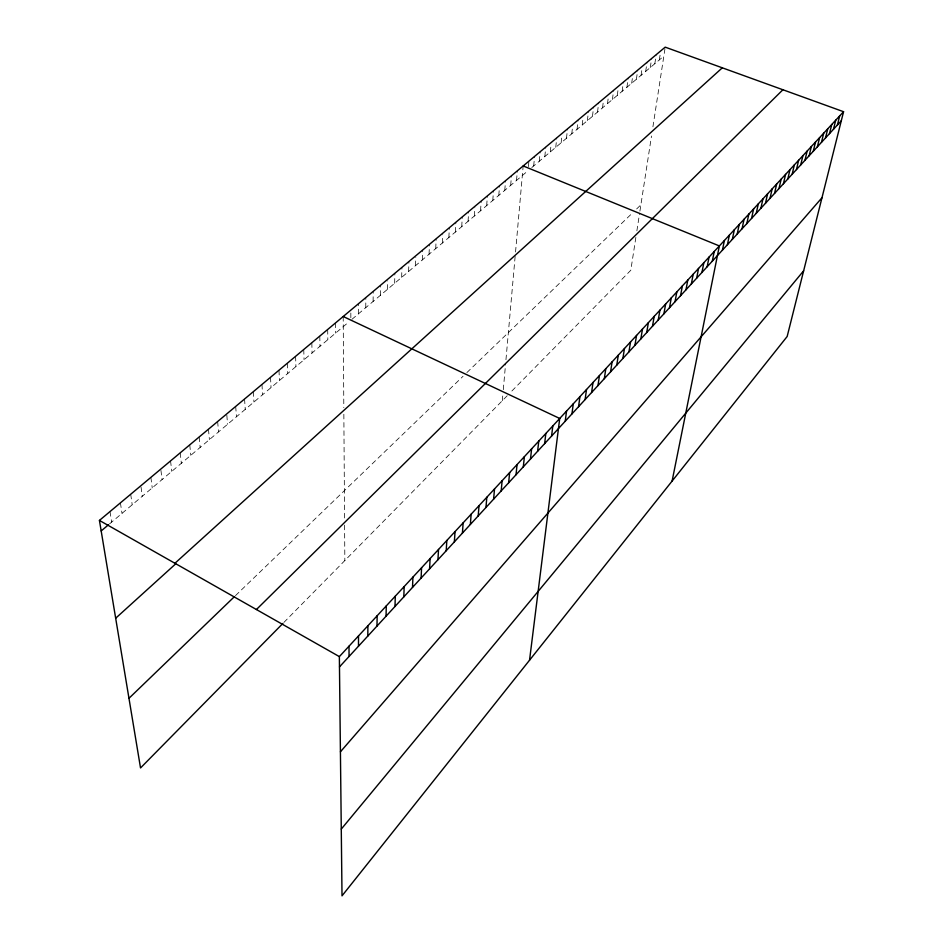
<?xml version="1.0" encoding="UTF-8"?>
<svg xmlns="http://www.w3.org/2000/svg" width="943" height="943" viewBox="0 0 943 943"><rect width="100%" height="100%" fill="white"/><g stroke="black" fill="none" stroke-linecap="round" stroke-linejoin="round"><path stroke-width="0.71" stroke-dasharray="4.71 3.54" d="M358.352 313.913L358.364 303.823M365.766 307.654L365.825 297.587M373.11 301.465L373.204 291.411M380.359 295.336L380.512 285.305M387.538 289.277L387.703 280.696M394.646 283.289L394.869 273.293M401.671 277.36L401.93 267.376M408.625 271.49L408.932 261.529M415.509 265.678L415.792 257.168M422.311 259.938L422.688 250.025M429.053 254.245L429.466 244.355M435.725 248.622L436.161 238.744M442.326 243.046L442.727 234.607M448.856 237.542L449.363 227.711M455.316 232.084L455.858 222.265M461.716 226.685L462.294 216.89M468.058 221.334L468.659 211.562M474.329 216.041L474.871 207.684M480.541 210.796L481.201 201.071M486.682 205.609L487.378 195.908M492.776 200.47L493.495 190.792M498.8 195.39L499.542 185.724M504.764 190.356L505.542 180.714M510.682 185.37L511.483 175.74M516.528 180.431L517.353 170.824M502.313 400.704L502.961 393.396M503.291 389.718L505.613 363.538M505.955 359.719L515.149 256.307M515.538 251.993L523.176 165.956M528.41 166.628L528.905 161.17M533.679 165.956L534.587 156.42M539.278 161.229L540.198 151.717M544.818 156.55L545.773 147.061M550.311 151.917L551.148 143.796M555.757 147.32L556.747 137.878M561.144 142.77L562.016 134.696M566.484 138.267L567.521 128.861M571.776 133.8L572.837 124.417M577.022 129.38L578.094 120.02M582.22 124.995L583.151 116.991M587.359 120.645L588.479 111.333M592.463 116.343L593.607 107.042M597.52 112.076L598.675 102.799M602.53 107.844L603.544 99.923M607.504 103.659L608.518 95.75M612.42 99.498L613.634 90.292M617.3 95.384L618.349 87.51M622.132 91.306L623.382 82.135M626.93 87.263L628.191 78.116M631.68 83.243L632.965 74.12M636.395 79.271L637.692 70.171M641.063 75.334L642.183 67.542M645.696 71.42L647.016 62.368M650.281 67.554L651.625 58.513M654.831 63.711L656.187 54.694M659.346 59.904L660.524 52.195M635.865 237.412L630.796 270.276L510.469 392.429M636.879 230.846L639.543 213.601M639.92 211.102L651.507 136.004M652.921 126.798L665.015 48.435M283.902 622.415L507.428 395.518M235.502 595.611L463.048 376.281M466.868 372.591L632.388 213.047M636.655 208.933L640.886 204.855M109.565 523.872L348.686 322.07M351.916 319.347L528.033 170.718M531.805 167.536L663.825 56.12M109.989 511.589L111.651 522.104M120.409 502.878L122.001 513.381M130.7 494.262L132.209 504.764M141.037 487.083L142.287 496.254M150.88 477.382L152.236 487.861M160.947 470.404L162.066 479.563M170.565 460.927L171.767 471.382M180.219 452.852L181.351 463.284M189.755 444.872L190.816 455.304M199.173 436.998L200.164 447.406M208.474 429.206L209.405 439.615M217.656 421.521L218.528 431.918M226.839 415.226L227.546 424.303M235.703 406.433L236.457 416.782M244.567 399.019L245.251 409.356M253.325 391.687L253.95 402.024M261.977 384.449L262.555 394.763M270.523 377.306L271.042 387.597M278.975 370.234L279.446 380.512M287.332 363.244L287.745 373.499M295.595 356.336L295.949 366.579M303.752 349.511L304.059 359.731M311.827 342.757L312.074 352.965M319.795 336.085L320.007 346.27M327.692 329.484L327.846 339.657M335.484 322.966L335.602 333.115M343.205 316.506L343.818 407.647M343.853 414.272L344.572 519.911M344.596 525.11L344.843 560.555M350.831 313.017L350.843 318.805"/><path stroke-width="1.41" d="M358.493 646.203L358.517 635.912M367.805 636.065L367.9 625.775M376.988 626.069L377.153 615.767M386.052 616.203L386.276 605.913M394.999 606.479L395.282 596.188M403.816 596.884L404.158 586.581M412.515 587.406L412.916 577.116M421.108 578.059L421.568 567.769M429.584 568.829L430.102 558.551M437.953 559.729L438.519 549.451M446.216 550.736L446.829 540.469M454.361 541.871L455.045 531.593M462.412 533.101L463.143 522.846M470.368 524.461L471.135 514.206M478.207 515.915L479.032 505.672M485.963 507.475L486.824 497.244M493.613 499.153L494.521 488.922M501.181 490.926L502.124 480.706M508.642 482.804L509.633 472.596M516.021 474.777L517.059 464.581M523.306 466.844L524.379 456.66M530.496 459.005L531.616 448.833M537.616 451.273L538.771 441.112M544.641 443.623L545.832 433.474M551.584 436.067L552.81 425.93M529.542 660.218L559.718 418.468L343.205 316.506M565.234 421.215L566.531 411.101M571.941 413.918L573.273 403.828M578.566 406.704L579.921 396.626M585.108 399.573L586.511 389.518M591.591 392.536L593.017 382.481M597.992 385.569L599.442 375.526M604.322 378.673L605.807 368.654M610.581 371.86L612.09 361.864M616.769 365.13L618.313 355.146M622.887 358.47L624.455 348.497M628.934 351.88L630.537 341.932M634.922 345.374L636.549 335.437M640.839 338.926L642.489 329.013M646.698 332.549L648.371 322.659M652.497 326.254L654.194 316.365M658.226 320.019L659.947 310.153M663.896 313.842L665.64 304M669.506 307.736L671.263 297.917M675.047 301.701L676.838 291.894M680.54 295.725L682.355 285.941M685.974 289.807L687.801 280.047M691.349 283.961L693.199 274.213M696.677 278.173L698.539 268.437M701.946 272.433L703.832 262.72M707.156 266.763L709.065 257.074M712.319 261.152L714.24 251.475M672.1 481.083L719.368 245.934L523.176 165.956M722.444 250.119L724.401 240.489M727.418 244.708L729.387 235.102M732.346 239.357L734.326 229.762M737.214 234.053L739.218 224.469M742.047 228.795L744.062 219.248M746.821 223.597L748.86 214.061M751.559 218.446L753.61 208.933M756.239 213.342L758.302 203.853M760.883 208.297L762.958 198.82M765.48 203.287L767.578 193.834M770.03 198.336L772.14 188.895M774.545 193.421L776.667 184.015M779.012 188.565L781.146 179.17M783.433 183.744L785.578 174.372M787.818 178.981L789.975 169.622M792.167 174.255L794.324 164.919M796.47 169.563L798.638 160.251M800.725 164.931L802.917 155.642M804.957 160.334L807.149 151.057M809.141 155.772L811.345 146.53M813.29 151.269L815.506 142.039M817.392 146.79L819.62 137.584M821.471 142.358L823.699 133.175M825.502 137.973L827.754 128.802M829.498 133.611L831.761 124.464M833.471 129.309L835.734 120.174M837.396 125.03L839.671 115.918M843.572 111.71L787.157 336.498L342.014 895.85L339.362 656.611L843.572 111.71L665.204 47.15L99.428 520.418L140.531 767.956L282.876 623.453M341.272 829.097L803.636 270.818M340.423 751.807L821.99 197.712M339.48 666.89L841.286 120.787M256.413 609.532L782.914 89.75M128.967 698.303L234.501 596.577M115.671 618.231L175.728 563.82M174.927 563.277L722.303 67.813M101.184 530.944L108.516 524.756M99.428 520.418L339.362 656.611M349.004 646.191L349.051 656.469"/></g></svg>
